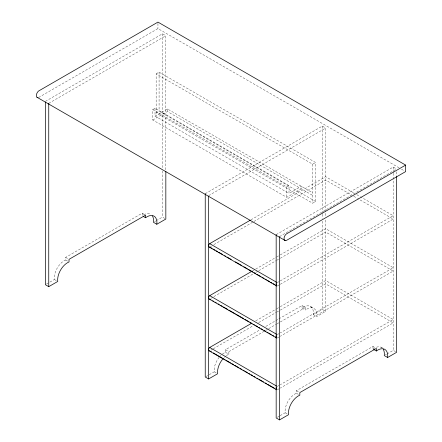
<?xml version="1.0" encoding="UTF-8"?>
<svg xmlns="http://www.w3.org/2000/svg" width="442" height="442" viewBox="0 0 442 442"><rect width="100%" height="100%" fill="white"/><g stroke="black" fill="none" stroke-linecap="round" stroke-linejoin="round"><path stroke-width="0.33" stroke-dasharray="2.21 1.66" d="M38.614 97.5L157.954 28.597L399.071 167.811M45.371 101.4L162.457 33.802L165.833 35.752L165.833 170.816M48.747 103.351L165.833 35.752M156.153 73.842L159.081 72.151L315.571 162.501L315.571 201.502L312.643 203.187L156.153 112.843L156.153 73.842L312.643 164.192L315.571 162.501M152.772 109.588L155.026 108.29L289.002 185.64L289.002 193.441L301.383 186.292L301.383 188.889L286.748 197.342L152.772 119.992L152.772 109.588L286.748 186.938L289.002 185.64M156.153 112.843L159.081 111.152L315.571 201.502M155.026 108.29L155.026 116.091L167.407 108.942L312.643 192.789M152.772 119.992L167.407 111.539L312.643 195.392M49.874 282.101L54.377 279.499A14.072 8.127 -60 0 1 65.637 260.001L65.637 257.399L142.191 213.199L144.446 214.503M46.493 284.051L49.311 282.427M154.573 221.652L155.7 221M156.264 220.674L162.457 217.099L164.706 218.403M205.237 193.701L322.323 126.097L325.704 128.047L325.704 216.254M208.618 195.651L325.704 128.047M250.951 219.829L325.666 176.69L354.362 193.259M210.304 246.675L211.497 245.984M213.889 244.603L253.338 221.829M253.94 221.481L325.666 180.071L351.373 194.911M276.167 234.647L393.253 167.048L396.629 168.999M279.543 236.597L396.032 169.341M252.741 270.791L255.133 269.41M255.73 269.067L276.057 257.332M276.653 256.99L279.642 255.266M280.239 254.918L325.666 228.691L393.214 267.692L280.245 332.914M210.9 298.328L213.293 296.952M213.889 296.604L253.338 273.83M255.73 272.449L258.122 271.068M258.719 270.719L276.057 260.714M276.653 260.371L279.642 258.642M280.239 258.299L325.666 232.072L393.214 271.073L280.245 336.296M277.256 282.642L279.648 281.261M280.245 280.913L393.214 215.69L360.937 197.055M277.256 286.018L279.648 284.637M280.245 284.294L393.214 219.072L357.948 198.707M255.73 320.886L276.057 309.151M276.653 308.809L279.642 307.085M280.239 306.737L325.666 280.51L393.214 319.511L280.245 384.733M210.9 350.147L212.696 349.114M213.293 348.771L253.338 325.649M258.719 322.544L276.057 312.533M276.653 312.19L279.642 310.461M280.239 310.118L325.666 283.891L393.214 322.892L280.245 388.115M222.442 354.114A14.072 8.127 -60 0 1 225.503 352.302L225.503 349.699L260.52 329.483M265.857 326.4L278.322 319.207M278.913 318.864L302.063 305.499L305.439 307.45L305.439 310.052A14.072 8.127 -60 0 1 316.699 316.549L325.704 311.35L325.704 219.011M225.503 349.699L228.879 351.65L265.084 330.749M265.675 330.406L268.051 329.036M268.642 328.693L276.361 324.24M276.952 323.898L305.439 307.45M277.256 334.638L279.648 333.262M205.801 376.678L208.618 375.048M209.177 374.728L214.243 371.799A14.072 8.127 -60 0 1 219.193 357.318M302.063 305.499L302.063 308.102A14.072 8.127 -60 0 1 313.317 314.599L322.323 309.4L325.704 311.35M277.256 338.019L279.648 336.638M277.256 386.457L279.648 385.081M277.256 389.838L279.648 388.457M280.106 415.673L285.173 412.751A14.072 8.127 -60 0 1 296.433 393.247L296.433 390.651L372.987 346.451L375.241 347.749M277.294 417.298L279.543 415.999M385.374 354.898L386.496 354.252M387.059 353.926L393.253 350.351L395.507 351.65M401.458 169.187L404.441 170.91M356.749 194.635L360.341 196.707M353.76 196.292L357.351 198.364M155.026 116.091L289.002 193.441M310.505 306.477L313.881 308.428M381.429 347.423L382.557 348.075M302.063 308.102L305.439 310.052M313.317 314.599L316.699 316.549M65.637 257.399L68.449 259.029M296.433 390.651L299.245 392.275M65.637 260.001L67.886 261.299M225.503 352.302L228.879 354.252L228.879 351.65M296.433 393.247L298.682 394.551M54.377 279.499L56.626 280.803M214.243 371.799L216.497 373.098M285.173 412.751L287.427 414.049M396.629 171.756L396.629 175.888M393.253 167.048L393.253 172.562M393.253 173.253L393.253 350.351M372.987 346.451L372.987 348.401M322.323 126.097L322.323 213.613M322.323 214.304L322.323 218.442M322.323 221.193L322.323 309.4M312.643 164.192L312.643 203.187M286.748 186.938L286.748 197.342M167.407 108.942L167.407 111.539M162.457 33.802L162.457 168.175M162.457 170.932L162.457 217.099M159.081 72.151L159.081 111.152M157.954 23.398L157.954 28.597M142.191 213.199L142.191 215.801A14.072 8.127 -60 0 1 143.214 215.105M276.675 335.323A2.144 1.238 -60 0 1 276.946 334.953M143.727 214.801A14.072 8.127 -60 0 1 150.634 214.177M224.326 357.351A14.072 8.127 -60 0 1 225.818 356.064M226.326 355.688A14.072 8.127 -60 0 1 228.879 354.252M219.536 356.909A14.072 8.127 -60 0 1 220.95 355.401M372.987 349.053A14.072 8.127 -60 0 1 382.429 348.197"/><path stroke-width="0.66" d="M45.371 102.091L45.371 284.703L48.747 286.654L57.753 281.449A14.072 8.127 -60 0 1 69.013 261.951L69.013 259.349L145.567 215.149L145.567 217.751A14.072 8.127 -60 0 1 156.827 224.249L165.833 219.05L165.833 171.502M209.707 247.023A2.144 1.238 -60 0 1 208.58 245.979A2.144 1.238 -60 0 1 209.707 243.641L250.354 220.171M405.634 165.098L286.3 234A4.077 2.354 -60 0 0 284.046 238.547A4.077 2.354 -60 0 0 286.3 240.498L405.634 171.601L405.634 165.098L157.954 22.1L38.614 91.002A4.077 2.354 -60 0 0 36.382 95.163A4.077 2.354 -60 0 0 38.001 97.61M210.9 299.709L209.707 299.019A2.144 1.238 -60 0 1 208.58 297.98A2.144 1.238 -60 0 1 209.707 295.643L252.144 271.139M209.707 350.837A2.144 1.238 -60 0 1 208.58 349.799A2.144 1.238 -60 0 1 209.707 347.462L251.548 323.301M205.237 193.701L205.237 376.998L208.618 378.949L217.624 373.75A14.072 8.127 -60 0 1 222.912 358.86M276.167 234.647L276.167 417.95L279.543 419.9L288.549 414.701A14.072 8.127 -60 0 1 299.809 395.198L299.809 392.601L376.363 348.401L376.363 350.998A14.072 8.127 -60 0 1 387.623 357.501L396.629 352.302L396.629 176.579M36.995 97.268L285.14 240.525M209.707 243.641L276.659 282.294M210.304 247.365L212.099 248.398M213.293 249.089L215.088 250.128M216.282 250.818L217.475 251.509M218.674 252.2L222.856 254.614M224.652 255.647L225.845 256.338M227.039 257.029L231.227 259.443M235.409 261.863L241.984 265.659M243.78 266.692L247.365 268.764M248.564 269.454L252.747 271.869M253.94 272.559L255.736 273.592M256.929 274.283L261.117 276.703M262.31 277.394L264.106 278.427M265.299 279.117L266.493 279.808M267.692 280.499L269.482 281.532M270.681 282.223L271.874 282.913M273.073 283.604L274.863 284.637M209.121 247.006L276.675 286.007M143.318 216.453L145.567 217.751M156.827 224.249L153.451 222.304A14.072 8.127 -60 0 0 152.44 215.989M373.551 349.373L376.363 350.998M387.623 357.501L384.247 355.55A14.072 8.127 -60 0 0 383.236 349.241M209.707 295.643L276.659 334.296M212.696 300.748L213.889 301.438M215.088 302.129L216.282 302.814M218.077 303.853L219.271 304.544M220.464 305.234L222.26 306.267M223.453 306.958L227.641 309.372M228.834 310.063L235.409 313.859M236.608 314.549L243.78 318.693M244.973 319.384L249.161 321.798M250.354 322.489L252.15 323.527M253.343 324.213L254.542 324.903M255.736 325.594L257.531 326.632M258.725 327.323L259.918 328.014M261.117 328.704L262.907 329.738M264.106 330.428L265.896 331.461M267.095 332.152L268.288 332.843M269.482 333.533L271.277 334.566M272.471 335.257L273.67 335.948M275.46 336.986L276.659 337.677M209.121 299.007L276.675 338.008M209.707 347.462L276.659 386.115M210.304 351.186L211.497 351.876M213.293 352.909L225.249 359.816M226.442 360.501L230.63 362.921M231.823 363.611L233.619 364.644M234.812 365.335L238.995 367.75M240.194 368.44L241.984 369.479M243.183 370.169L244.376 370.855M245.575 371.545L247.365 372.584M248.564 373.275L249.758 373.965M250.951 374.656L252.747 375.689M253.94 376.38L255.139 377.07M256.929 378.103L258.128 378.794M259.321 379.485L263.509 381.899M265.299 382.938L266.493 383.628M267.692 384.319L274.267 388.115M209.121 350.826L276.675 389.827M279.543 236.597L279.543 419.9M208.618 196.336L208.618 378.949M48.747 103.351L48.747 286.654M276.443 285.863A2.144 1.238 -60 0 1 276.443 283.731M276.443 337.865A2.144 1.238 -60 0 1 276.443 335.732M276.443 389.684A2.144 1.238 -60 0 1 276.443 387.551"/></g></svg>
